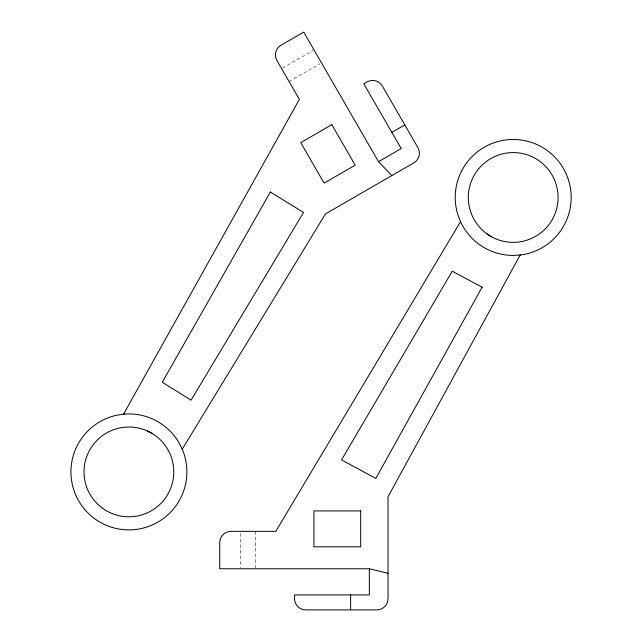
<?xml version="1.0" encoding="UTF-8"?>
<svg xmlns="http://www.w3.org/2000/svg" width="642" height="642" viewBox="0 0 642 642"><rect width="100%" height="100%" fill="white"/><g stroke="black" fill="none" stroke-linecap="round" stroke-linejoin="round"><path stroke-width="0.48" stroke-dasharray="3.21 2.41" d="M282.464 68.124L313.152 50.405M289.093 81.574L319.78 63.855M255.251 531.351L255.251 567.769M240.285 533.317L240.285 567.769"/><path stroke-width="0.96" d="M520.189 254.994L388.033 496.756L388.033 598.681A11.219 11.219 0 0 1 376.814 609.9L305.744 609.9A11.219 11.219 0 0 1 294.526 598.681L294.526 594.941L369.335 594.941L369.335 568.756L219.716 568.756L219.716 542.57A11.219 11.219 0 0 1 230.935 531.351L275.819 531.351L460.539 221.65M123.529 414.21L299.373 99.39L276.935 60.517A11.219 11.219 0 0 1 281.044 45.189L303.714 32.1L378.523 161.672L391.821 175.595M182.232 449.191L325.518 213.866L413.785 162.907A11.219 11.219 0 0 0 417.894 147.58L382.359 86.028A11.219 11.219 0 0 0 367.031 81.927L363.797 83.797L401.202 148.583L378.523 161.672M391.845 132.38L404.805 124.901M369.335 568.756L388.033 573.306M147.162 430.902L152.154 433.519M486.813 233.776L491.571 236.794M350.628 594.941L350.628 609.9M482.118 287.183L375.795 478.434L341.536 459.913L452.257 271.181L482.118 287.183M270.37 192.022L162.274 382.271L191.067 400.135L303.538 212.43L270.37 192.022M331.826 124.668L300.729 142.628L324.106 183.114L355.211 165.163L331.826 124.668M124.058 414.138L116.852 415.197A57.973 57.973 0 0 0 73.068 487.503A57.973 57.973 0 0 0 147.973 526.665A57.973 57.973 0 0 0 182.352 449.44L179.118 442.924A57.973 57.973 0 0 0 124.058 414.138M520.461 254.978L513.199 255.436A57.973 57.973 0 0 1 460.739 222.148L458.059 215.375A57.973 57.973 0 0 1 498.778 141.304A57.973 57.973 0 0 1 570.144 186.597A57.973 57.973 0 0 1 520.461 254.978M360.692 510.912L313.938 510.912L313.938 546.815L360.692 546.815L360.692 510.912M488.353 234.844A44.884 44.884 0 0 0 557.994 200.28A44.884 44.884 0 0 0 493.241 157.258A44.884 44.884 0 0 0 488.353 234.844M102.519 508.223A44.884 44.884 0 0 0 173.549 476.605A44.884 44.884 0 0 0 110.649 430.902A44.884 44.884 0 0 0 102.519 508.223"/></g></svg>
